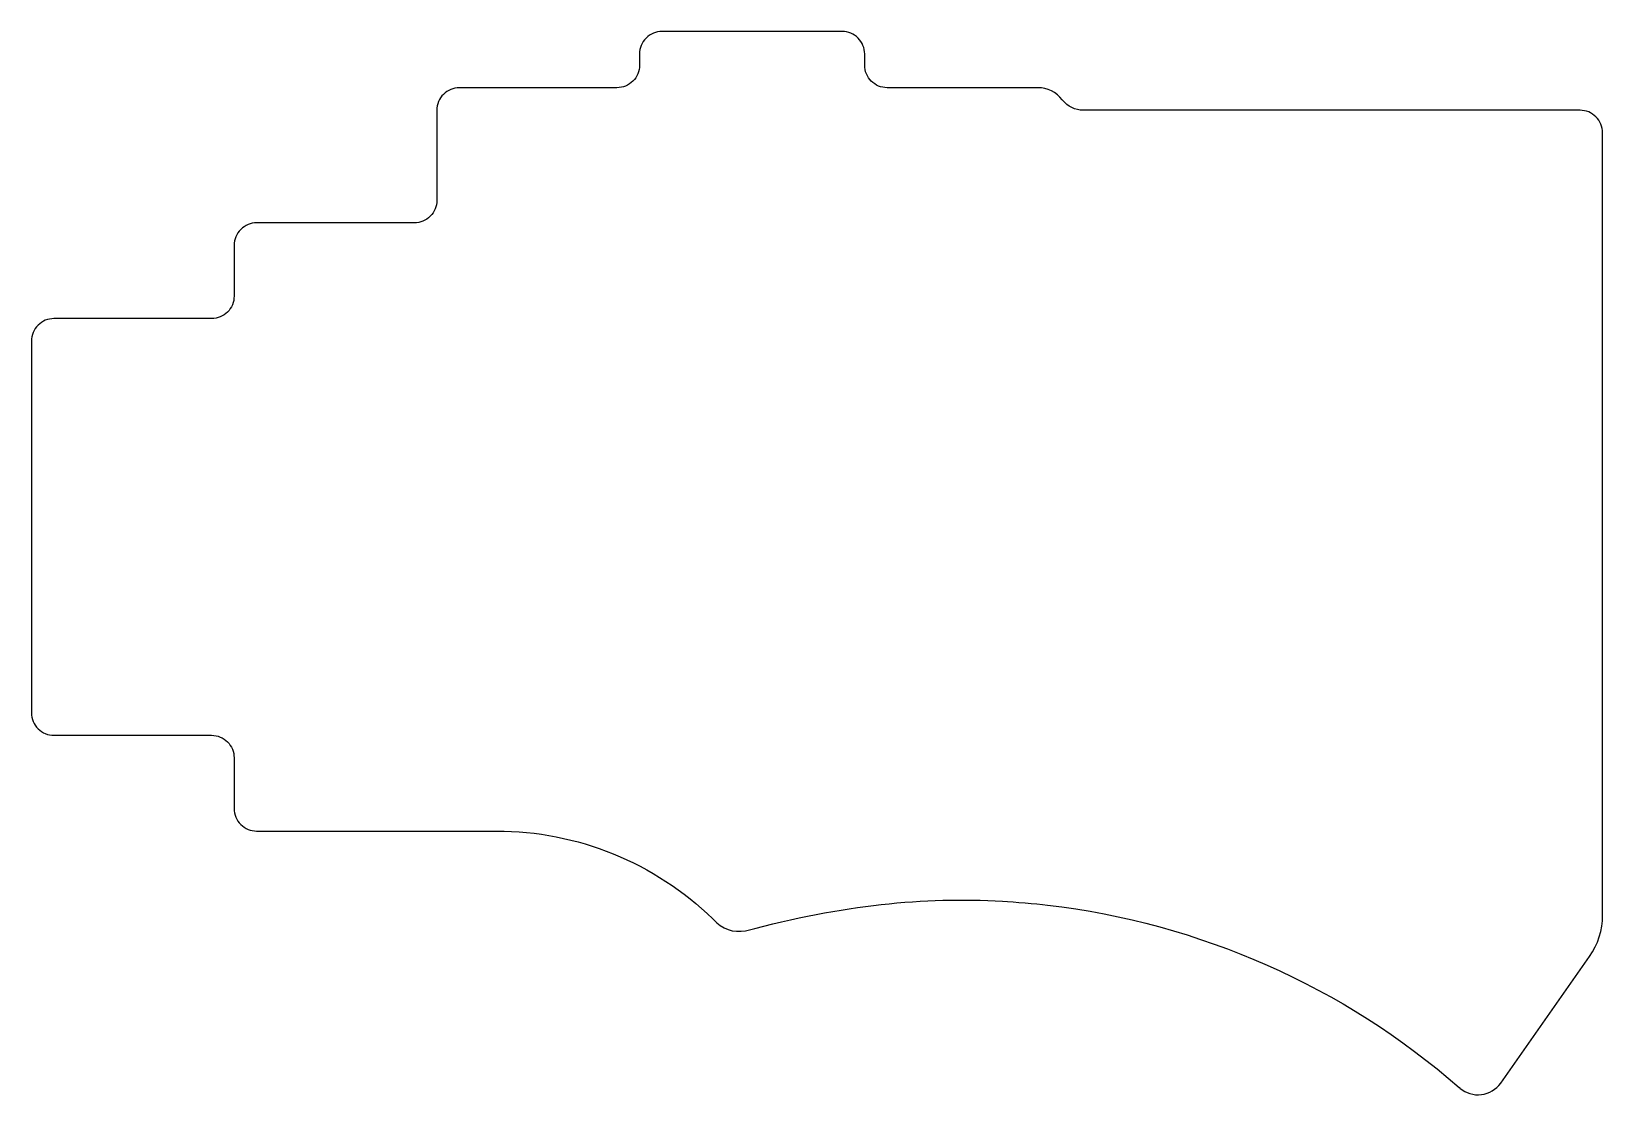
# Model space of a CAD drawing. Header units: millimetres. Extents: x 2 to 142, y 3 to 97.
import ezdxf

# ---------------------------------------------------------------- set-up
doc = ezdxf.new("R2010")
doc.units = ezdxf.units.MM
doc.layers.get('0').update_dxf_attribs({"linetype": 'CONTINUOUS'})

msp = doc.modelspace()

# ---------------------------------------------------------------- linework, layer by layer
at = {"color": 7}
for p, q in [((74.300115, 97.124424), (58.300114, 97.124424)), ((56.300044, 95.124427), (56.300044, 94.124427)), ((56.300114, 95.124424), (56.300044, 95.124427)), ((76.300115, 94.124424), (76.300115, 95.124424)), ((54.300044, 92.124426), (40.300043, 92.124426)), ((91.687586, 92.124423), (78.300115, 92.124423)), ((93.869627, 91.035239), (93.852127, 91.058029)), ((38.300043, 90.124426), (38.300043, 82.124426)), ((139.83135, 90.124426), (95.718377, 90.124426)), ((141.83135, 18.634199), (141.83135, 88.124426)), ((36.300043, 80.124426), (22.300046, 80.124426)), ((20.300045, 78.124425), (20.300045, 73.624425)), ((18.300045, 71.624425), (4.300044, 71.624425)), ((2.300044, 69.624425), (2.300044, 36.624421)), ((4.300044, 34.62442), (18.300045, 34.62442)), ((20.300045, 32.62442), (20.300045, 28.12442)), ((22.300046, 26.12442), (43.608203, 26.12442)), ((62.803074, 18.334419), (62.883274, 18.256519)), ((132.781289, 3.745268), (140.68206, 14.997399)), ((129.143539, 3.326458), (129.167039, 3.305958))]:
    msp.add_line(p, q, dxfattribs=at)
for points in [[(56.8859, 96.538637), (56.510828, 96.163564), (56.300114, 95.654857), (56.300114, 95.124424)], [(58.300114, 97.124424), (57.769681, 97.124424), (57.260973, 96.91371), (56.8859, 96.538637)], [(75.714329, 96.538637), (75.339256, 96.91371), (74.830548, 97.124424), (74.300115, 97.124424)], [(76.300115, 95.124424), (76.300115, 95.654857), (76.089402, 96.163564), (75.714329, 96.538637)], [(56.300044, 94.124427), (56.300044, 93.593994), (56.08933, 93.085286), (55.714257, 92.710213)], [(76.885902, 92.71021), (76.510829, 93.085283), (76.300115, 93.593991), (76.300115, 94.124424)], [(40.300043, 92.124426), (39.76961, 92.124426), (39.260902, 91.913713), (38.885829, 91.53864)], [(55.714257, 92.710213), (55.339185, 92.33514), (54.830477, 92.124426), (54.300044, 92.124426)], [(78.300115, 92.124423), (77.769682, 92.124423), (77.260975, 92.335137), (76.885902, 92.71021)], [(93.852127, 91.058029), (93.335392, 91.730375), (92.535562, 92.124423), (91.687586, 92.124423)], [(38.885829, 91.53864), (38.510756, 91.163567), (38.300043, 90.654859), (38.300043, 90.124426)], [(95.718377, 90.124426), (94.994114, 90.124425), (94.310973, 90.460984), (93.869627, 91.035239)], [(141.245563, 89.53864), (140.870491, 89.913713), (140.361783, 90.124426), (139.83135, 90.124426)], [(141.83135, 88.124426), (141.83135, 88.654859), (141.620636, 89.163567), (141.245563, 89.53864)], [(38.300043, 82.124426), (38.300043, 81.593993), (38.089329, 81.085285), (37.714256, 80.710212)], [(20.885832, 79.538639), (20.510759, 79.163566), (20.300045, 78.654858), (20.300045, 78.124425)], [(22.300046, 80.124426), (21.769613, 80.124426), (21.260905, 79.913712), (20.885832, 79.538639)], [(37.714256, 80.710212), (37.339183, 80.335139), (36.830476, 80.124426), (36.300043, 80.124426)], [(20.300045, 73.624425), (20.300045, 73.093992), (20.089332, 72.585284), (19.714259, 72.210211)], [(4.300044, 71.624425), (3.769611, 71.624425), (3.260903, 71.413711), (2.885831, 71.038638)], [(19.714259, 72.210211), (19.339186, 71.835139), (18.830478, 71.624425), (18.300045, 71.624425)], [(2.885831, 71.038638), (2.510758, 70.663566), (2.300044, 70.154858), (2.300044, 69.624425)], [(2.300044, 36.624421), (2.300044, 36.093988), (2.510758, 35.58528), (2.885831, 35.210207)], [(2.885831, 35.210207), (3.260903, 34.835134), (3.769611, 34.62442), (4.300044, 34.62442)], [(18.300045, 34.62442), (18.830478, 34.62442), (19.339186, 34.413707), (19.714259, 34.038634)], [(19.714259, 34.038634), (20.089332, 33.663561), (20.300045, 33.154853), (20.300045, 32.62442)], [(20.300045, 28.12442), (20.300045, 27.593987), (20.510759, 27.085279), (20.885832, 26.710206)], [(20.885832, 26.710206), (21.260905, 26.335134), (21.769613, 26.12442), (22.300046, 26.12442)], [(43.608203, 26.12442), (50.776405, 26.12442), (57.662224, 23.329896), (62.803074, 18.334419)], [(65.718015, 17.272889), (74.462255, 19.586779), (81.514136, 20.292029), (88.545386, 19.896999)], [(88.545386, 19.896999), (89.648176, 19.834999), (91.432806, 19.680269), (92.529796, 19.551479)], [(92.529796, 19.551479), (106.058127, 17.963219), (118.810578, 12.326719), (129.105039, 3.359958)], [(62.883274, 18.256519), (63.581896, 17.441772), (64.664888, 17.065983), (65.718015, 17.272889)], [(140.68206, 14.997399), (141.430024, 16.062638), (141.83135, 17.332591), (141.83135, 18.634199)], [(129.105039, 3.359958), (129.115639, 3.350958), (129.132839, 3.335658), (129.143539, 3.326458)], [(129.167039, 3.305958), (129.690463, 2.849916), (130.382797, 2.63736), (131.071949, 2.721127)], [(131.071949, 2.721127), (131.761101, 2.804893), (132.382356, 3.177114), (132.781289, 3.745268)]]:
    msp.add_open_spline(points, degree=3, dxfattribs=at)

doc.saveas('drawing.dxf')
